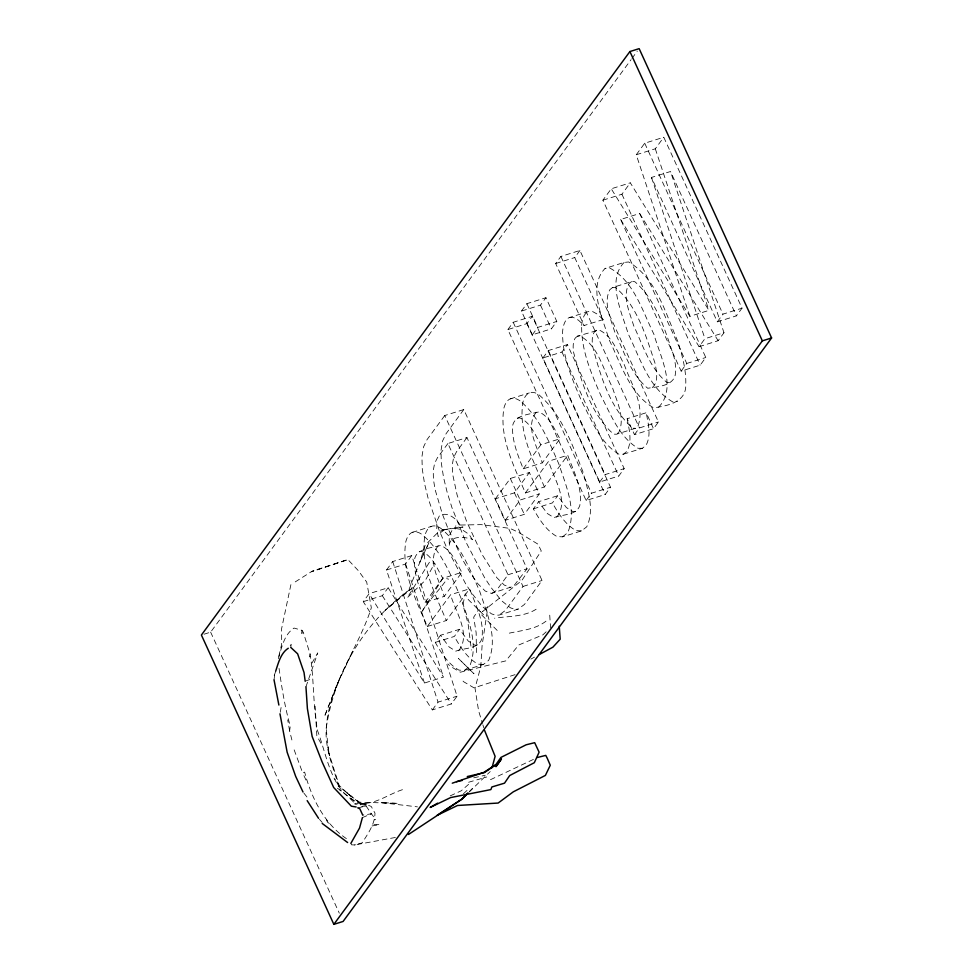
<?xml version="1.0" encoding="UTF-8"?>
<svg xmlns="http://www.w3.org/2000/svg" width="973" height="973" viewBox="0 0 973 973"><rect width="100%" height="100%" fill="white"/><g stroke="black" fill="none" stroke-linecap="round" stroke-linejoin="round"><path stroke-width="0.73" stroke-dasharray="4.87 3.65" d="M274.033 679.859L274.848 672.963M290.903 584.651L281.611 628.619L281.683 644.162L278.096 659.293C281.635 648.383 283.751 634.7 294.053 628.059L301.995 630.322L303.308 632.341L310.095 654.026C314.218 679.531 312.807 705.559 317.648 730.991C327.597 756.787 332.389 800.378 366.347 804.209L359.925 803.272L338.981 786.354C333.131 767.502 324.593 747.836 326.283 727.804C329.202 684.226 358.405 648.432 371.333 607.797L366.712 582.109L358.283 570.604L347.908 559.584L311.275 571.759L347.908 559.584L312.382 571.066L295.001 582.049M328.448 750.876L329.567 755.425L327.95 746.923L328.375 751.557L339.188 785.43L349.185 794.905L359.682 802.178L397.957 803.382L380.638 802.567L417.453 806.86M301.995 630.322L301.569 633.557L303.308 632.341M291.9 739.991L289.613 730.893L290.282 726.126C284.748 706.921 281.635 686.561 278.801 666.651M290.781 647.434L291.243 644.26L288.288 648.249M350.912 843.275L351.448 844.807L354.537 844.978L362.138 842.861C367.903 833.788 374.873 824.277 374.982 813.1L371.236 806.471L368.706 805.413L354.683 803.905L365.264 803.795L360.594 804.926M280.236 712.321L281.562 704.963M326.283 727.804C334.615 671.552 365.812 619.266 413.221 587.339L384.992 610.46L408.769 590.052L419.886 562.151L429.02 542.606L419.886 562.151L425.201 545.111L438.264 532.109L445.962 528.716L440.72 532.499L438.13 536.524L436.804 528.898L436.755 521.419L439.297 516.006C446.777 510.813 456.301 518.451 460.034 524.958L458.198 525.092L481.136 524.629L509.876 528.375L518.123 532.085L538.093 544.235L541.256 550.986L521.808 580.528L482.535 611.543L487.972 606.544L482.097 645.488L480.771 666.614L475.019 688.252L478.619 710.898L482.462 723.45M305.948 686.792L317.733 652.932L311.518 663.854M310.095 654.026L309.341 656.884L310.423 656.374M274.204 675.7L275.687 671.212M339.443 678.935L324.362 716.833L336.439 686.172L352.725 651.119M432.353 567.49L425.469 580.151L407.273 597.726L429.519 562.114L435.028 563.562M472.319 539.76L469.205 534.493L462.005 529.616L456.13 528.497L451.959 530.504L449.258 535.746L449.246 546.133C449.185 534.688 464.936 536.987 472.55 539.285M444.977 581.951C437.023 592.533 427.743 601.776 420.908 613.355L443.141 577.743L448.662 579.178M204.038 634.214L210.642 632.146L631.063 59.657M631.964 58.441L637.351 51.095M579.932 250.475L574.739 257.553L603.126 319.57L584.08 325.529L555.68 263.513L560.886 256.434L579.932 250.475L658.453 421.978L653.515 428.692L634.469 434.651L627.171 418.718L646.218 412.747L653.515 428.692M444.746 415.532L427.062 439.601L423.523 446.96L421.929 456.751L422.27 468.974L424.544 483.642L428.132 498.358L439.164 530.285L446.595 547.495L465.41 583.386L471.735 593.153L482.243 606.459L491.353 613.768L495.379 615.179L499.052 615.106L518.11 609.134L524.423 604.476L542.046 580.48L463.793 409.56L444.746 415.532L523 586.451L505.376 610.448L499.052 615.106M507.87 329.567L513.209 322.294L532.267 316.322L610.521 487.242L605.17 494.527L586.123 500.499L507.87 329.567L526.916 323.608L532.267 316.322M521.443 311.08L526.88 303.673L545.938 297.714L556.799 321.443L551.363 328.85L532.316 334.809L521.443 311.08L540.501 305.121L545.938 297.714M681.136 371.114L686.743 363.476L620.628 219.472L639.675 213.513L705.802 357.505L700.183 365.155L681.136 371.114L602.883 200.195L611.263 188.786L630.309 182.827L708.916 310.375L689.869 316.334L611.263 188.786M689.869 316.334L636.257 154.756L644.722 143.213L663.768 137.254L742.022 308.173L736.379 315.872L717.332 321.832L651.472 177.463L670.519 171.503L736.379 315.872M463.793 409.56L446.108 433.642L442.569 440.988L440.976 450.779L441.316 463.014L443.591 477.682L447.191 492.399L452.056 507.942L465.641 541.535L484.457 577.427L490.793 587.193L501.29 600.487L510.399 607.809L514.425 609.22L518.11 609.134M602.883 200.195L621.929 194.235L630.309 182.827M636.257 154.756L655.303 148.784L663.768 137.254M447.908 443.518L437.412 457.796L434.578 463.44L433.253 470.604L433.411 479.3L435.077 489.516L442.326 513.926L447.775 527.974L463.087 560.545L470.847 573.888L477.755 583.642L485.223 591.037L491.389 593.396L513.476 586.281L527.05 568.804L466.955 437.558L447.908 443.518L507.991 574.763L497.446 589.127L494.43 592.241L491.389 593.396M532.316 334.809L537.753 327.414L556.799 321.443M466.955 437.558L456.471 451.837L453.637 457.48L452.299 464.644L452.457 473.34L457.14 495.148L466.821 522.002L482.134 554.586L496.802 577.67L504.269 585.077L510.448 587.437M424.459 683.034L386.5 570.008L392.715 561.543L411.761 555.583L457.079 696.182L451.375 703.953L432.328 709.913L363.27 601.655L369.12 593.676L388.166 587.716L443.506 677.074L424.459 683.034L369.12 593.676M542.91 357.967L548.358 350.56L567.405 344.6L624.192 468.633L618.755 476.04L599.696 482L542.91 357.967L561.968 352.007L567.405 344.6M363.27 601.655L382.316 595.683L388.166 587.716M386.5 570.008L405.559 564.048L411.761 555.583M495.403 498.784L510.326 478.473L529.373 472.513L539.224 494.029L524.313 514.352L505.255 520.312L495.403 498.784L514.449 492.825L529.373 472.513M425.152 602.372L442.837 578.29L461.895 572.331C456.179 562.832 451.715 550.073 440.757 545.452C430.662 548.164 413.063 548.59 414.449 563.209C414.814 576.916 420.214 589.796 425.152 602.372L444.211 596.413L461.895 572.331M523.231 468.828L540.915 444.746L559.962 438.787C554.257 429.288 549.781 416.529 538.823 411.907C528.728 414.62 511.129 415.045 512.528 429.665C512.893 443.372 518.281 456.252 523.231 468.828L542.277 462.868L559.962 438.787M440.55 635.247L435.284 642.411C441.243 652.968 448.127 664 458.915 670.117L464.401 670.385L469.618 666.298C479.142 643.968 467.758 618.877 460.703 597.361C450.73 574.958 441.304 550.438 421.893 534.384A41.146 17.076 72.6 0 0 405.814 541.718C400.961 571.577 416.128 599.891 427.281 626.503L450.608 594.734L469.655 588.762C475.371 604.78 484.943 621.674 481.684 639.225C478.12 649.319 464.121 647.702 455.863 651.18L449.222 647.045L440.55 635.247L459.597 629.288L468.281 641.073L474.909 645.221L477.621 644.831M505.255 520.312L520.178 500L539.224 494.029M519.971 400.827A41.146 17.076 72.6 0 0 503.892 408.174C499.04 438.032 514.194 466.347 525.347 492.958L548.675 461.19L567.733 455.218C573.438 471.236 583.009 488.13 579.762 505.68C576.198 515.775 562.199 514.158 553.941 517.636L547.3 513.501L538.616 501.703L557.675 495.744L566.347 507.541L572.988 511.676L575.688 511.287M427.281 626.503L446.327 620.531L469.655 588.762M525.347 492.958L544.394 486.986L567.733 455.218M544.394 486.986C533.24 460.387 518.098 432.061 522.939 402.202A41.146 17.076 72.6 0 1 539.018 394.868C561.762 414.547 572.233 444.333 582.863 471.613C587.449 489.103 595.087 509.353 586.743 526.794L581.526 530.881L562.479 536.841L556.982 536.573C546.206 530.455 539.31 519.424 533.362 508.867L538.616 501.703M435.284 642.411L454.33 636.451L459.597 629.288M533.362 508.867L552.409 502.907L557.675 495.744M432.328 709.913L438.032 702.141L457.079 696.182M586.123 500.499L591.475 493.214L610.521 487.242M599.696 482L605.145 474.593L624.192 468.633M634.469 434.651L639.407 427.938L658.453 421.978M620.628 219.472L699.076 346.68L704.939 338.701L723.985 332.742L670.519 171.503M717.332 321.832L722.975 314.145L742.022 308.173M699.076 346.68L718.135 340.708L723.985 332.742M468.585 784.335L461.275 790.769L450.061 795.938M469.533 791.365L472.258 788.544M469.205 792.034L490.222 771.553M467.016 790.441L462.394 794.783M328.521 751.424L326.198 728.449M546.169 631.805L542.885 634.846L518.767 644.99L505.79 660.874L460.375 672.221L450.158 666.189L447.848 663.927M658.551 407.237C677.549 388.02 659.828 355.68 653.868 334.128C642.338 310.873 633.861 280.954 609.597 267.928L605.084 268.402C587.23 286.731 603.187 319.387 609.183 339.905C620.932 363.634 629.519 393.943 653.698 407.857C667.113 405.923 686.22 402.348 685.746 385.126C686.342 370.226 682.341 355.644 677.877 341.572C665.666 313.634 656.41 278.29 628.643 261.968L624.131 262.43L605.084 268.402M556.641 517.247C569.777 501.01 553.223 477.889 548.675 461.19M458.575 650.791C471.71 634.554 455.145 611.433 450.608 594.734M624.131 262.43C606.276 280.771 622.234 313.415 628.23 333.946C639.979 357.675 648.565 387.984 672.744 401.898L677.597 401.277M536.318 412.163C524.52 426.758 537.789 447.641 542.277 462.868M438.239 545.707C426.442 560.302 439.711 581.185 444.211 596.413M577.451 336.184L575.384 337.935A21.941 9.11 72.6 0 0 573.559 352.202C581.161 381.063 590.672 413.671 613.501 434.116L616.42 434.25L635.466 428.29L637.887 426.369C645.537 405.644 631.136 384.116 624.411 365.009C617.612 352.542 612.917 336.415 599.076 329.956L577.451 336.184L580.017 335.916C598.59 346.12 603.199 369.789 612.37 387.266C616.712 401.387 625.481 417.636 618.84 432.328L616.42 434.25M596.51 330.224L594.43 331.975A21.941 9.11 72.6 0 0 592.618 346.242C600.207 375.104 609.718 407.711 632.547 428.156L635.466 428.29M603.126 319.57L597.592 314.291L592.679 311.603L588.519 311.53L569.473 317.49A37.485 15.556 72.6 0 0 562.625 331.392C562.005 356.009 572.185 379.251 581.757 401.399C591.706 420.154 599.952 442.873 618.974 454.245L623.365 454.221L626.977 451.277C632.462 441.17 629.081 429.324 627.171 418.718M623.365 454.221L642.411 448.261L646.036 445.318C651.521 435.211 648.127 423.364 646.218 412.747M612.516 287.546L609.803 289.735C603.09 303.15 610.716 318.475 614.595 331.586C623.815 351.058 630.674 374.155 647.738 388.276C656.714 386.682 671.175 386.476 674.958 376.247C676.49 369.947 675.384 363.476 674.082 357.249C665.313 330.759 656.544 300.377 634.773 281.671L631.562 281.574L612.516 287.546L615.727 287.631C637.497 306.337 646.267 336.719 655.024 363.221C656.52 371.345 659.28 382.948 651.132 388.458M631.562 281.574L628.862 283.775C622.136 297.191 629.762 312.515 633.642 325.614C642.861 345.087 649.733 368.195 666.785 382.316L670.178 382.498M562.479 536.841L567.697 532.754C577.22 510.424 565.836 485.332 558.782 463.817C548.796 441.414 539.37 416.906 519.971 400.84M464.401 670.385L483.447 664.425L488.677 660.339C498.2 638.008 486.816 612.905 479.75 591.402C469.777 568.998 460.351 544.479 440.951 528.424A41.146 17.076 72.6 0 0 424.873 535.746C420.02 565.605 435.174 593.931 446.327 620.531M349.331 794.783L351.849 796.753L346.984 792.813L349.672 795.099M545.975 621.188C534.566 630.151 519.327 630.54 505.899 633.946M530.917 659.086L534.481 657.14M305.984 780.066L302.737 773.097L304.646 772.1C311.518 798.456 325.091 825.542 349.173 840.429M294.162 749.855L302.737 773.097M533.399 759.427L487.364 781.161M536.111 609.268C523.754 617.077 508.393 616.006 494.552 618.22M305.181 681.197L312.588 678.546M455.267 526.211L455.911 525.931M362.406 817.6L371.418 813.817L375.748 819.582L374.301 819.813M402.457 789.687C387.582 794.467 373.96 805.875 357.407 803.029L339.686 790.015M338.215 786.646L338.981 786.354L334.894 779.045M515.045 674.654L474.009 687.85L463.78 681.818L461.482 679.543M555.68 263.513L574.739 257.553M510.241 398.881L529.288 392.922M686.743 363.476L705.802 357.505M412.175 532.426L431.221 526.454M507.991 574.763L527.05 568.804M523 586.451L542.046 580.48M314.291 706.507L315.143 706.252L316.833 735.807L321.516 744.467M468.621 782.256L486.731 776.977M357.833 807.894L366.091 805.997L371.418 813.817L362.722 815.106M395.379 837.473L355.4 844.819M473.754 777.828L485.223 775.25M354.537 844.978L355.595 844.759M372.027 825.955L379.652 824.654L372.489 824.593M517.271 418.135L519.777 417.879C530.735 422.501 535.211 435.259 540.915 444.746M419.193 551.667L421.71 551.423C432.669 556.033 437.132 568.804 442.837 578.29M361.834 806.422L366.091 805.997L365.872 805.413M642.411 448.261L638.02 448.285C618.998 436.901 610.752 414.182 600.815 395.439C591.231 373.291 581.063 350.049 581.684 325.42M569.473 317.49L573.632 317.563L578.534 320.251L584.08 325.529M581.526 530.881L576.04 530.613C565.252 524.496 558.368 513.464 552.409 502.907M483.447 664.425L477.962 664.158C467.186 658.04 460.29 647.009 454.33 636.451M337.388 788.239L343.615 792.399M329.336 823.474L327.536 822.246L325.152 817.089M350.158 798.675L355.291 803.698M483.569 614.827L468.268 599.563L465.276 593.81L462.905 604.817L468.062 623.547L471.419 650.061M497.203 630.455L481.903 615.179L478.898 609.426L473.693 617.174L476.15 632.815L476.515 655.899M319.46 819.339L322.172 822.404M303.917 793.153L308.417 798.845M382.316 595.683L451.375 703.953M639.675 213.513L718.135 340.708M644.722 143.213L722.975 314.145M621.929 194.235L700.183 365.155M560.886 256.434L639.407 427.938M540.501 305.121L551.363 328.85M561.968 352.007L618.755 476.04M526.88 303.673L537.753 327.414M548.358 350.56L605.145 474.593M526.916 323.608L605.17 494.527M513.209 322.294L591.475 493.214M510.326 478.473L520.178 500M514.449 492.825L524.313 514.352M210.642 632.146L339.309 913.185M405.559 564.048L443.506 677.074M655.303 148.784L708.916 310.375M651.472 177.463L704.939 338.701M392.715 561.543L438.032 702.141M482.888 724.836L483.739 727.634M289.613 730.893L287.716 719.911M549.733 615.179L550.548 627.743M581.684 325.42A37.485 15.556 72.6 0 1 588.519 311.518M459.001 527.074L442.326 530.017L462.99 527.062L459.001 527.074M473.9 673.705L458.478 658.502L473.9 673.705"/><path stroke-width="1.46" d="M362.406 817.6L359.524 828.084L350.912 843.275M492.046 767.685L495.111 756.325L484.59 730.419M275.687 671.212C278.302 663.087 280.783 653.029 288.288 648.249M629.908 51.545L201.399 635.041L333.848 924.35L343.092 921.455L771.601 337.959L639.152 48.65L629.908 51.545L762.358 340.854L333.848 924.35M467.709 793.238L461.543 799.356L437.035 815.374L457.505 805.486L498.14 803.053L513.306 791.827L545.403 775.408L550.28 765.24L547.203 758.174L545.768 755.389L537.205 757.517M468.147 793.068L462.029 799.088L408.49 834.469M437.607 803.151L430.139 807.468L450.608 797.58L490.903 789.59L491.827 786.987L504.513 783.168L509.718 775.53L534.311 762.71L539.115 752.202L534.676 742.679L526.113 744.807L500.949 757.408L495.683 764.851L484.372 772.611L467.283 776.539M495.062 765.119L483.897 772.355L452.275 783.192M539.237 654.561L552.907 647.179L560.205 639.176L559.232 626.211M762.358 340.854L771.601 337.959M456.556 781.708L462.284 780.419M356.154 806.982L351.35 806.191L333.69 787.51L322.124 761.968L312.138 736.439L307.395 708.612L305.948 686.792M357.833 807.894L359.815 808.77L362.722 815.106M347.629 842.533L322.209 823.462M290.781 647.434L297.629 653.82L304.038 672.525L305.181 681.197M318.56 818.317L307.164 800.633M303.017 792.022L295.683 776.393L287.144 752.238L279.969 713.793M274.033 679.859L278.874 705.048M501.022 759.439L495.95 766.7L501.484 758.904L501.022 759.439"/></g></svg>
